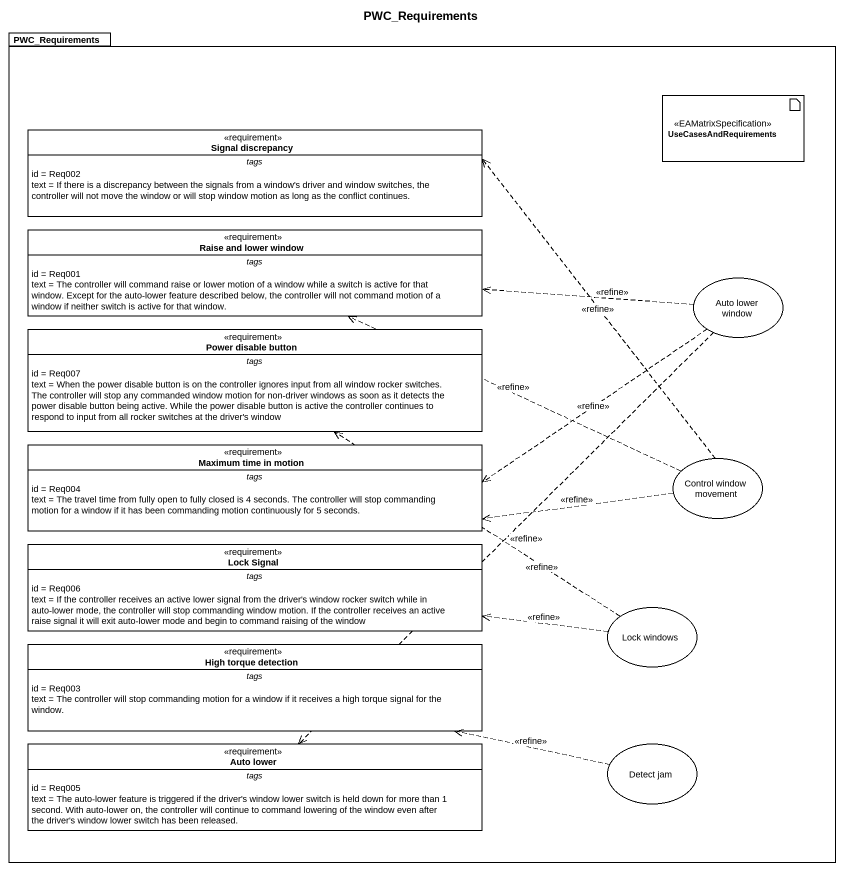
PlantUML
@startuml
title PWC_Requirements
allowmixing
hide circle
hide empty members
package PWC_Requirements {
  artifact UseCasesAndRequirements <<EAMatrixSpecification>>
  class "Signal discrepancy" as Signal_discrepancy <<requirement>> {
    -- tags --
    id = Req002
    text = If there is a discrepancy between the signals from a window's driver and window switches, the controller will not move the window or will stop window motion as long as the conflict continues.
  }
  class "Raise and lower window" as Raise_and_lower_window <<requirement>> {
    -- tags --
    id = Req001
    text = The controller will command raise or lower motion of a window while a switch is active for that window. Except for the auto-lower feature described below, the controller will not command motion of a window if neither switch is active for that window.
  }
  usecase "Auto lower window" as Auto_lower_window
  class "Power disable button" as Power_disable_button <<requirement>> {
    -- tags --
    id = Req007
    text = When the power disable button is on the controller ignores input from all window rocker switches. The controller will stop any commanded window motion for non-driver windows as soon as it detects the power disable button being active. While the power disable button is active the controller continues to respond to input from all rocker switches at the driver's window
  }
  class "Maximum time in motion" as Maximum_time_in_motion <<requirement>> {
    -- tags --
    id = Req004
    text = The travel time from fully open to fully closed is 4 seconds. The controller will stop commanding motion for a window if it has been commanding motion continuously for 5 seconds.
  }
  usecase "Control window movement" as Control_window_movement
  class "Lock Signal" as Lock_Signal <<requirement>> {
    -- tags --
    id = Req006
    text = If the controller receives an active lower signal from the driver's window rocker switch while in auto-lower mode, the controller will stop commanding window motion. If the controller receives an active raise signal it will exit auto-lower mode and begin to command raising of the window
  }
  usecase "Lock windows" as Lock_windows
  class "High torque detection" as High_torque_detection <<requirement>> {
    -- tags --
    id = Req003
    text = The controller will stop commanding motion for a window if it receives a high torque signal for the window.
  }
  class "Auto lower" as Auto_lower <<requirement>> {
    -- tags --
    id = Req005
    text = The auto-lower feature is triggered if the driver's window lower switch is held down for more than 1 second. With auto-lower on, the controller will continue to command lowering of the window even after the driver's window lower switch has been released.
  }
  usecase "Detect jam" as Detect_jam
}
Auto_lower_window .left.> Raise_and_lower_window : <<refine>>
Auto_lower_window .left.> Maximum_time_in_motion : <<refine>>
Auto_lower_window ..> Auto_lower : <<refine>>
Control_window_movement .up.> Signal_discrepancy : <<refine>>
Control_window_movement .left.> Raise_and_lower_window : <<refine>>
Control_window_movement .left.> Maximum_time_in_motion : <<refine>>
Lock_windows .up.> Power_disable_button : <<refine>>
Lock_windows .left.> Lock_Signal : <<refine>>
Detect_jam .left.> High_torque_detection : <<refine>>
@enduml
